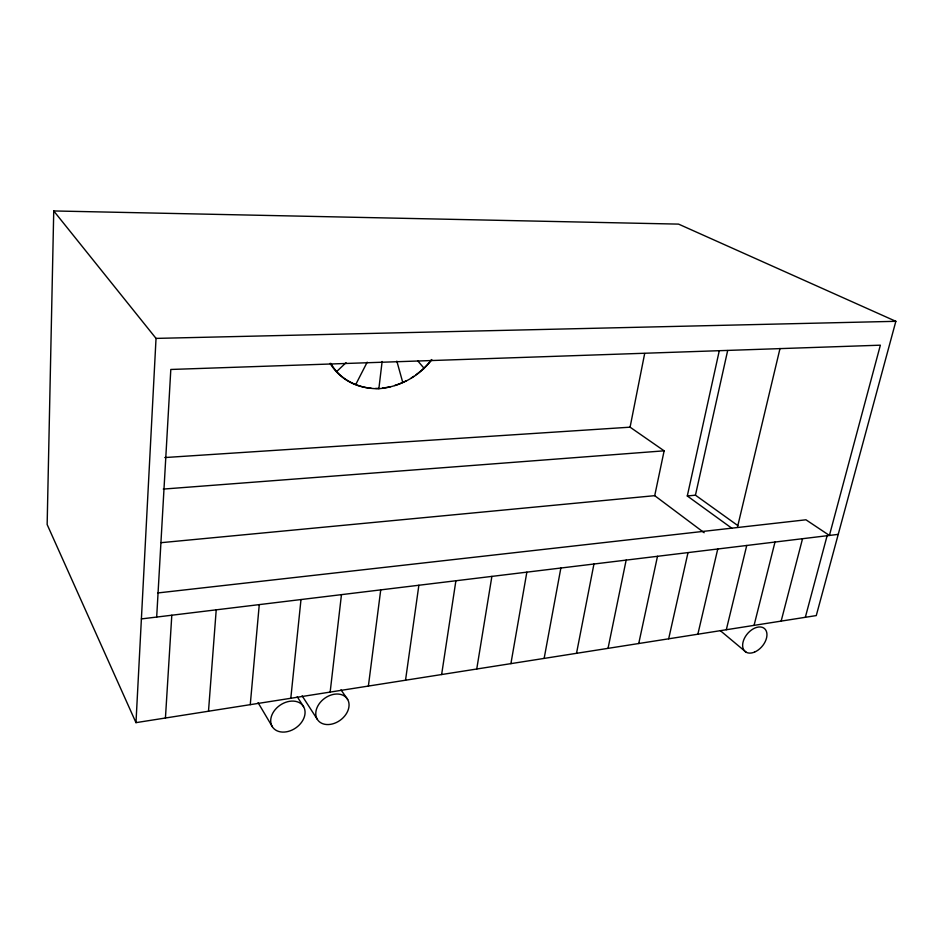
<?xml version="1.0" encoding="UTF-8"?>
<svg xmlns="http://www.w3.org/2000/svg" width="943" height="943" viewBox="0 0 943 943"><rect width="100%" height="100%" fill="white"/><g stroke="black" fill="none" stroke-linecap="round" stroke-linejoin="round"><path stroke-width="1.41" d="M53.739 210.949L47.15 524.544L135.981 722.644L816.273 615.579L895.85 321.315L678.571 224.116L53.739 210.949L156.031 338.396L135.981 722.644M156.679 617.064L170.813 369.467L880.361 345.185L829.416 535.447L805.959 519.793L157.823 592.947M165.438 718L171.803 615.225M208.497 711.234L216.218 609.838M250.26 704.657L259.266 604.616M290.798 698.28L300.994 599.548M330.156 692.079L341.46 594.644M330.852 363.361C340.14 380.418 359.955 389.07 378.862 388.693L382.127 361.499M368.383 686.068L380.736 589.87M405.525 680.221L418.869 585.249M441.63 674.54L455.893 580.758M476.745 669.011L491.881 576.397M510.906 663.636L526.854 572.153M544.146 658.403L560.861 568.028M576.515 653.31L593.949 564.008M704.173 532.724L654.713 495.664L664.131 450.825L630.077 427.179L644.67 353.531M608.035 648.348L626.152 560.107M638.741 643.515L657.495 556.299M731.744 528.174L687.294 495.971L719.261 350.82M737.756 525.534L695.451 495.181L727.666 350.548M668.67 638.8L688.013 552.598M697.855 634.215L717.753 548.991M737.438 527.267L780.014 348.486M726.31 629.735L746.738 545.478M754.07 625.362L774.993 542.048M781.158 621.095L802.54 538.701M805.334 617.3L827.117 535.718M355.817 384.379L367.192 362.171M378.862 388.693C399.596 387.007 419.399 376.363 431.753 359.554A69.087 59.55 -52.4 0 1 416.075 374.677M336.474 371.742L346.069 362.654M141.391 618.914L838.233 534.375M687.294 495.971L695.451 495.181M161.312 542.661L654.713 495.664M163.257 489.087L664.131 450.825M164.766 457.555L630.077 427.179M156.031 338.396L895.85 321.315M720.287 630.619L746.161 652.238M417.655 360.745L424.244 368.477M340.989 689.84L347.684 699.506A18.165 13.438 -36.5 0 1 330.533 724.342A18.165 13.438 -36.5 0 1 319.04 704.008A18.165 13.438 -36.5 0 1 347.684 699.506M302.125 695.84L317.249 719.238M297.234 696.747L303.552 706.625A18.577 13.815 -34.6 0 1 286.189 731.862A18.577 13.815 -34.6 0 1 273.93 711.281A18.577 13.815 -34.6 0 1 303.552 706.625M258.076 702.665L272.338 726.735M396.838 361.134L402.744 382.398M413.706 376.34A69.087 59.55 -52.4 0 1 411.301 377.895M406.362 380.701A69.087 59.55 -52.4 0 1 394.646 385.522M390.65 386.63A69.087 59.55 -52.4 0 1 382.528 388.056M378.497 388.375A69.087 59.55 -52.4 0 1 375.585 388.422M371.2 388.245A69.087 59.55 -52.4 0 1 330.074 363.373M754.589 652.073A15.017 9.678 -50.1 0 0 765.433 629.57A15.017 9.678 -50.1 0 0 744.369 638.446A15.017 9.678 -50.1 0 0 754.589 652.073"/></g></svg>
